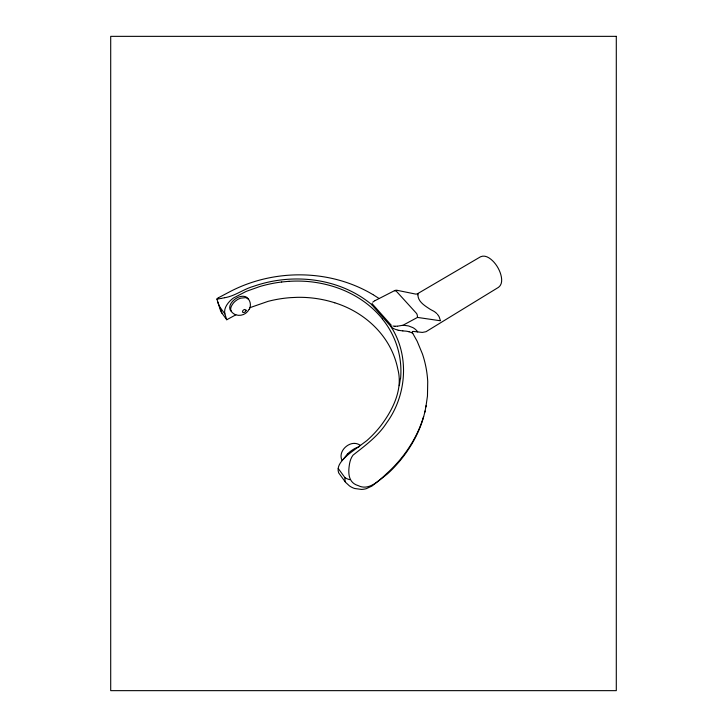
<?xml version="1.0" encoding="UTF-8"?>
<svg xmlns="http://www.w3.org/2000/svg" width="727" height="727" viewBox="0 0 727 727"><rect width="100%" height="100%" fill="white"/><g stroke="black" fill="none" stroke-linecap="round" stroke-linejoin="round"><path stroke-width="1.09" d="M425.05 411.019C421.624 427.022 414.126 441.943 404.457 455.075A132.941 132.941 0 0 1 387.364 473.977L371.97 486.036L366.308 488.671A21.41 21.41 0 0 1 361.501 489.425L354.685 488.499A20.529 20.529 0 0 1 349.514 485.954L345.616 482.364L338.637 472.823C336.401 466.307 341.545 460.918 345.761 456.792A60.468 60.468 0 0 1 350.95 452.412L366.726 440.707A108.768 108.768 0 0 0 381.112 425.368C392.943 409.555 403.121 389.318 397.823 369.162C395.942 359.611 392.271 350.432 387.127 342.172C375.25 323.206 356.021 309.384 334.756 302.786M400.35 378.603L399.332 385.683M417.925 294.889C417.934 301.787 425.122 305.958 430.239 309.32A54.561 54.561 0 0 0 432.91 310.765A14.522 14.522 0 0 1 436.127 312.955L436.791 313.601M425.895 406.875L427.467 396.006L427.73 381.648A103.743 103.743 0 0 0 422.451 353.985L417.162 341.227L412.536 332.948M424.813 412.3L426.131 405.575M417.689 331.894A13.713 13.713 0 0 0 412.845 327.604L408.474 325.923L403.103 325.187L417.489 317.417L417.271 315.091A9.942 9.942 0 0 0 416.598 313.491L396.806 291.736A4.535 4.535 0 0 0 396.16 291.136L394.543 290.655L375.032 300.633M423.623 416.489C419.624 429.984 412.972 442.607 404.621 453.912A133.368 133.368 0 0 1 387.464 472.877C380.366 479.338 369.434 491.361 358.247 485.627C348.86 482.928 348.051 474.195 349.214 465.925C349.678 462.127 350.659 458.246 353.013 455.157C365.172 445.551 378.122 436.173 386.655 422.823C406.747 395.297 409.746 355.721 391.017 326.714M249.643 308.575L249.252 309.393M343.171 459.437L347.433 453.939M372.751 302.178L374.732 300.787M218.327 297.806L228.887 292.227C273.152 268.59 329.767 268.736 373.015 294.653M417.771 293.581L480.547 256.776C485.609 254.432 490.898 258.757 494.124 262.356A32.397 32.397 0 0 1 500.185 272.625C501.821 277.187 503.057 283.903 498.613 287.265L425.995 331.712L422.451 332.403A13.604 13.604 0 0 1 421.433 332.321L413.536 331.457M221.344 298.352L216.928 299.179L220.39 310.165A10.614 10.614 0 0 0 221.926 313.137L226.751 319.744L235.839 314.827A11.069 11.069 0 0 0 249.097 309.311M249.979 307.648L268.027 301.369A126.471 126.471 0 0 1 290.636 297.634L297.179 297.334A116.384 116.384 0 0 1 334.756 302.786M358.974 446.832L355.294 448.259A33.069 33.069 0 0 0 347.479 453.984M402.858 325.251L397.842 326.123M224.525 297.752C234.93 296.125 243.4 289.173 253.432 286.374C292.518 272.616 339.373 277.687 371.742 304.631L390.862 326.478M224.225 297.806L221.989 298.234M281.667 281.994L289.082 281.294M397.433 326.159L395.034 326.259M394.934 326.25L392.907 326.069M402.894 330.903L406.111 331.158A22.155 22.155 0 0 1 408.365 331.585L408.992 331.748M402.831 330.903L398.959 330.358M354.921 443.397C347.033 442.788 337.791 452.33 342.153 460.609M417.489 317.417L440.353 320.761M397.187 290.327L415.535 294.062A3.653 3.653 0 0 0 417.761 293.581M398.714 330.303L397.905 330.103M408.938 331.739L410.619 332.294A15.067 15.067 0 0 1 412.736 333.311L412.736 333.311M397.424 329.976L395.315 329.295M394.497 328.977L393.48 328.531M393.407 328.495L391.608 327.477M373.424 294.898L379.13 298.533M391.017 324.969L372.07 303.65L372.07 304.995M437.409 314.273L438.445 315.645A13.25 13.25 0 0 1 439.244 317.036L440.289 320.225M382.42 318.989C370.388 303.877 353.467 293.135 335.238 287.092A121.264 121.264 0 0 0 289.082 281.358M231.44 311.556C229.459 308.893 231.595 305.404 233.312 303.186A15.994 15.994 0 0 1 235.439 301.051L237.093 299.851A16.194 16.194 0 0 1 240.71 298.161L245.817 297.616L248.48 299.197C246.389 295.044 239.837 295.762 236.23 298.334A17.139 17.139 0 0 0 232.249 301.741C229.823 304.304 228.323 308.866 231.44 311.556A9.533 9.533 0 0 0 235.848 314.827M217.655 301.787A33.242 33.242 0 0 0 220.027 307.294L224.897 313.946L226.751 319.744M338.255 468.515L344.843 477.512A13.177 13.177 0 0 0 349.841 479.647M412.482 332.812L412.318 332.312M220.017 307.294L221.926 313.146M224.897 313.946C223.652 309.293 226.542 304.649 229.605 301.369A28.935 28.935 0 0 1 233.403 298.034L246.171 291.4L259.83 286.52A135.904 135.904 0 0 1 281.667 281.994M344.843 477.512L345.134 481.71M354.921 443.415A9.942 9.942 0 0 1 360.61 445.606M248.516 299.17A9.415 9.415 0 0 1 249.625 308.575M216.819 299.097A3.59 3.59 0 0 1 218.373 297.897M394.443 290.7A4.198 4.198 0 0 1 396.906 290.282M413.527 331.494A1.881 1.881 0 0 0 412.409 331.585A3.09 3.09 0 0 0 412.254 331.975M417.998 293.744A1.999 1.999 0 0 1 417.807 294.826M391.071 326.786A2.481 2.481 0 0 1 390.908 325.26M382.366 319.026A82.478 82.478 0 0 1 400.577 378.622M246.117 310.275L245.653 311.329A3.626 3.626 0 0 1 244.917 312.037L244.745 312.147A2.654 2.654 0 0 1 243.69 312.546L242.445 312.119L242.736 310.856A3.444 3.444 0 0 1 243.727 309.875A2.735 2.735 0 0 1 244.799 309.466L246.117 310.275M616.296 36.35L110.704 36.35L110.704 690.65L616.296 690.65L616.296 36.35"/></g></svg>
